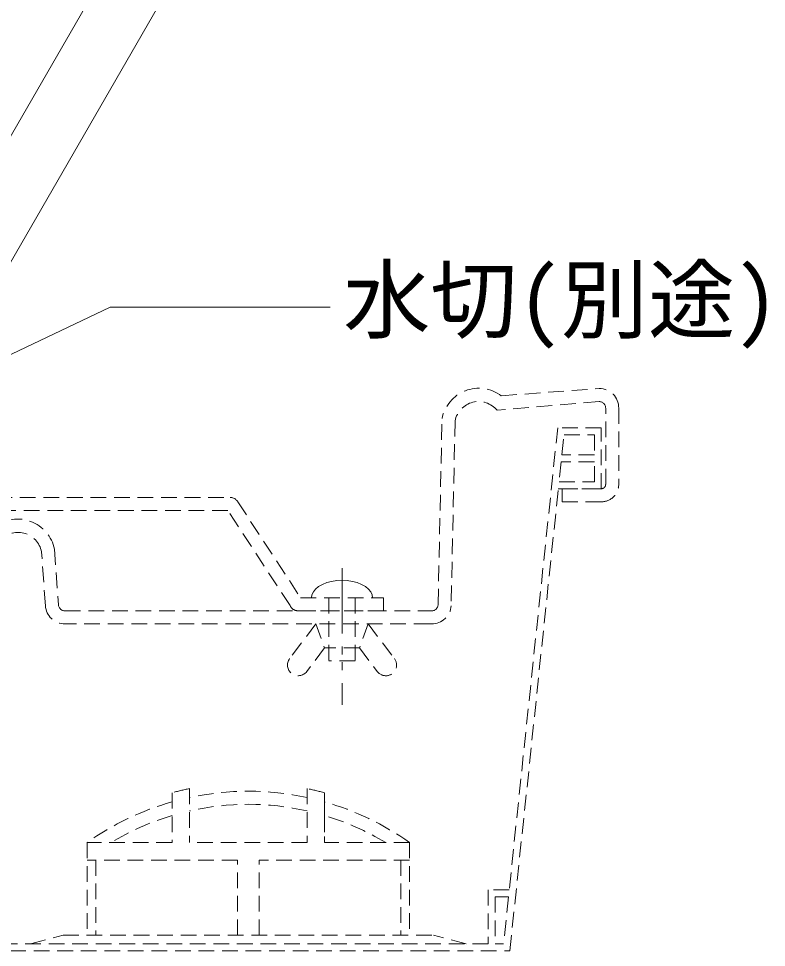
# Model space of a CAD drawing. Units: millimetres, scale not verified. Extents: x -1380 to 1380, y -955 to 955.
# Drawn here: x 288.3 to 459.9, y -456.3 to -243.2 of the extents above; entities that cross this region are included whole.
import ezdxf
from ezdxf.enums import TextEntityAlignment as Align

# ---------------------------------------------------------------- set-up
doc = ezdxf.new("R2010")
doc.units = ezdxf.units.MM
doc.header["$LTSCALE"] = 3
doc.linetypes.add('DASHED1', pattern=[1.8, 1.2, -0.6])
doc.linetypes.add('DOUBLE_CHAIN1', pattern=[8.8, 5, -1, 0.6, -0.6, 0.6, -1])
doc.layers.add('0-2_MOJI', color=7, linetype='Continuous', lineweight=18)
doc.layers.add('0-4_KANAMONO', color=5, linetype='Continuous', lineweight=18)
doc.styles.add('ＭＳ ゴシック', font='')
doc.styles.get('ＭＳ ゴシック').set_extended_font_data('MS Gothic')

msp = doc.modelspace()

# ---------------------------------------------------------------- linework, layer by layer
at = {"layer": '0-2_MOJI'}
for points in [[(394.982, -169.503), (344.544, -169.503), (276.557, -287.26)], [(394.982, -198.388), (344.544, -198.388), (276.557, -316.145)], [(359.754, -309.442), (309.315, -309.442), (241.329, -341.802)]]:
    msp.add_lwpolyline(points, dxfattribs=at)
at = {"layer": '0-4_KANAMONO', "linetype": 'DASHED1'}
for p, q in [((399.039, -329.775), (421.524, -328.08)), ((421.486, -331.081), (398.063, -333.082)), ((422.986, -350.082), (422.986, -332.582)), ((425.986, -332.582), (425.986, -350.082)), ((384.553, -377.663), (385.456, -335.005)), ((388.43, -335.486), (387.544, -377.902)), ((239.986, -353.081), (336.832, -353.081)), ((294.429, -377.902), (293.546, -365.543)), ((296.51, -364.935), (297.421, -377.689)), ((366.991, -373.018), (365.992, -372.618)), ((359.492, -376.082), (359.492, -390.581)), ((365.492, -376.082), (365.492, -390.581)), ((356.492, -382.081), (350.476, -390.031)), ((368.492, -382.081), (374.507, -390.031)), ((366.492, -387.581), (358.492, -387.581)), ((365.492, -390.581), (359.492, -390.581)), ((323.486, -420.821), (323.486, -432.238)), ((327.486, -419.854), (327.486, -432.238)), ((354.486, -419.854), (354.486, -432.238)), ((358.486, -420.821), (358.486, -432.238)), ((358.486, -425.438), (358.486, -432.238)), ((303.986, -432.238), (303.986, -453.481)), ((323.486, -432.238), (303.986, -432.238)), ((354.486, -432.238), (327.486, -432.238)), ((377.986, -432.238), (358.486, -432.238)), ((377.986, -432.238), (377.986, -453.481)), ((338.486, -436.238), (303.986, -436.238)), ((305.986, -436.238), (305.986, -453.481)), ((338.486, -453.481), (338.486, -436.238)), ((377.986, -436.238), (343.486, -436.238)), ((343.486, -453.481), (343.486, -436.238)), ((375.986, -436.238), (375.986, -453.481)), ((400.688, -444.681), (397.595, -444.681)), ((397.595, -444.681), (397.595, -455.482)), ((400.688, -444.681), (399.554, -455.482)), ((290.986, -455.482), (298.486, -453.481)), ((298.486, -453.481), (383.486, -453.481)), ((390.986, -455.482), (383.486, -453.481)), ((399.554, -455.482), (397.595, -455.482))]:
    msp.add_line(p, q, dxfattribs=at)
at = {"layer": '0-4_KANAMONO', "linetype": 'DOUBLE_CHAIN1'}
msp.add_line((362.492, -369.264), (362.492, -400.66), dxfattribs=at)
at = {"layer": '0-4_KANAMONO'}
msp.add_line((358.486, -420.821), (358.486, -425.438), dxfattribs=at)
at = {"layer": '0-4_KANAMONO', "linetype": 'DASHED1'}
for points in [[(259.986, -381.082), (270.33, -381.082), (280.971, -457.082), (400.995, -457.082), (412.125, -351.081), (421.986, -351.081), (421.986, -337.081), (411.986, -337.081), (400.856, -443.082), (395.995, -443.082), (395.995, -455.482), (285.986, -455.482), (285.986, -443.082), (280.626, -443.082), (269.986, -367.082), (259.986, -367.082)], [(420.386, -338.681), (420.386, -343.281), (412.944, -343.281), (413.427, -338.681)], [(420.386, -349.482), (420.386, -344.882), (412.776, -344.882), (412.293, -349.482)]]:
    msp.add_lwpolyline(points, close=True, dxfattribs=at)
for points in [[(421.986, -354.081), (412.986, -354.081), (412.986, -351.081), (421.986, -351.082)], [(338.564, -354.081), (352.997, -376.082), (371.986, -376.082), (371.986, -379.081), (352.42, -379.081)], [(350.688, -378.082), (350.581, -377.866), (336.288, -356.081), (239.986, -356.081)], [(365.992, -372.618), (364.886, -372.323), (363.707, -372.143), (362.492, -372.082), (361.276, -372.143), (360.098, -372.323), (358.992, -372.618), (357.992, -373.018), (357.13, -373.511), (356.43, -374.082), (355.914, -374.714), (355.598, -375.387), (355.492, -376.082)], [(369.492, -376.082), (369.385, -375.387), (369.07, -374.714), (368.554, -374.082), (367.854, -373.511), (366.991, -373.018)], [(298.917, -379.081), (382.555, -379.081), (383.055, -379.081)], [(383.055, -382.081), (382.555, -382.081), (298.917, -382.081)], [(356.492, -382.081), (358.492, -387.581), (354.394, -392.996)], [(368.492, -382.081), (366.492, -387.581), (370.589, -392.996)]]:
    msp.add_lwpolyline(points, dxfattribs=at)
for centre, radius, start, end in [((393.872, -336.607), 8.566, 52.89719, 169.2257), ((421.503, -332.563), 4.483, 359.75969, 89.73357), ((393.82, -336.582), 5.5, 39.52193, 168.51243), ((421.486, -332.581), 1.5, 359.99382, 89.98746), ((421.986, -350.082), 4, 269.99724, 0.00276), ((421.986, -350.082), 1, 269.99432, 0.0137), ((336.831, -355.082), 2, 30.01109, 89.99899), ((288.04, -366.668), 8.645, 11.56328, 127.04124), ((288.15, -366.575), 5.494, 10.82771, 140.51962), ((298.917, -377.581), 4.5, 184.08631, 269.99934), ((298.917, -377.582), 1.5, 184.09303, 270.00286), ((352.42, -377.081), 2.001, 210.01287, 269.99572), ((383.056, -377.583), 1.499, 269.97218, 356.91276), ((383.058, -377.585), 4.497, 269.96214, 355.95221), ((352.435, -391.514), 2.46, 142.88313, 322.88313), ((372.548, -391.514), 2.46, 217.11686, 37.11687), ((340.986, -484.459), 66, 101.80281, 105.37591), ((340.986, -484.459), 64, 77.82278, 102.17721), ((340.986, -484.459), 66, 74.62408, 78.19719), ((340.986, -484.459), 64, 105.86888, 125.31877), ((340.986, -484.459), 61, 77.214, 102.78599), ((340.986, -484.459), 64, 54.68123, 74.13112), ((340.986, -484.459), 61, 106.67152, 121.12112), ((340.986, -484.459), 61, 58.87887, 73.32848)]:
    msp.add_arc(centre, radius, start, end, dxfattribs=at)

# ---------------------------------------------------------------- texts
at = {"layer": '0-2_MOJI', "style": 'ＭＳ ゴシック'}
msp.add_text('水切(別途)', height=14.66, dxfattribs=at).set_placement((362.754, -319.442), align=Align.BOTTOM_LEFT)

doc.saveas('drawing.dxf')
